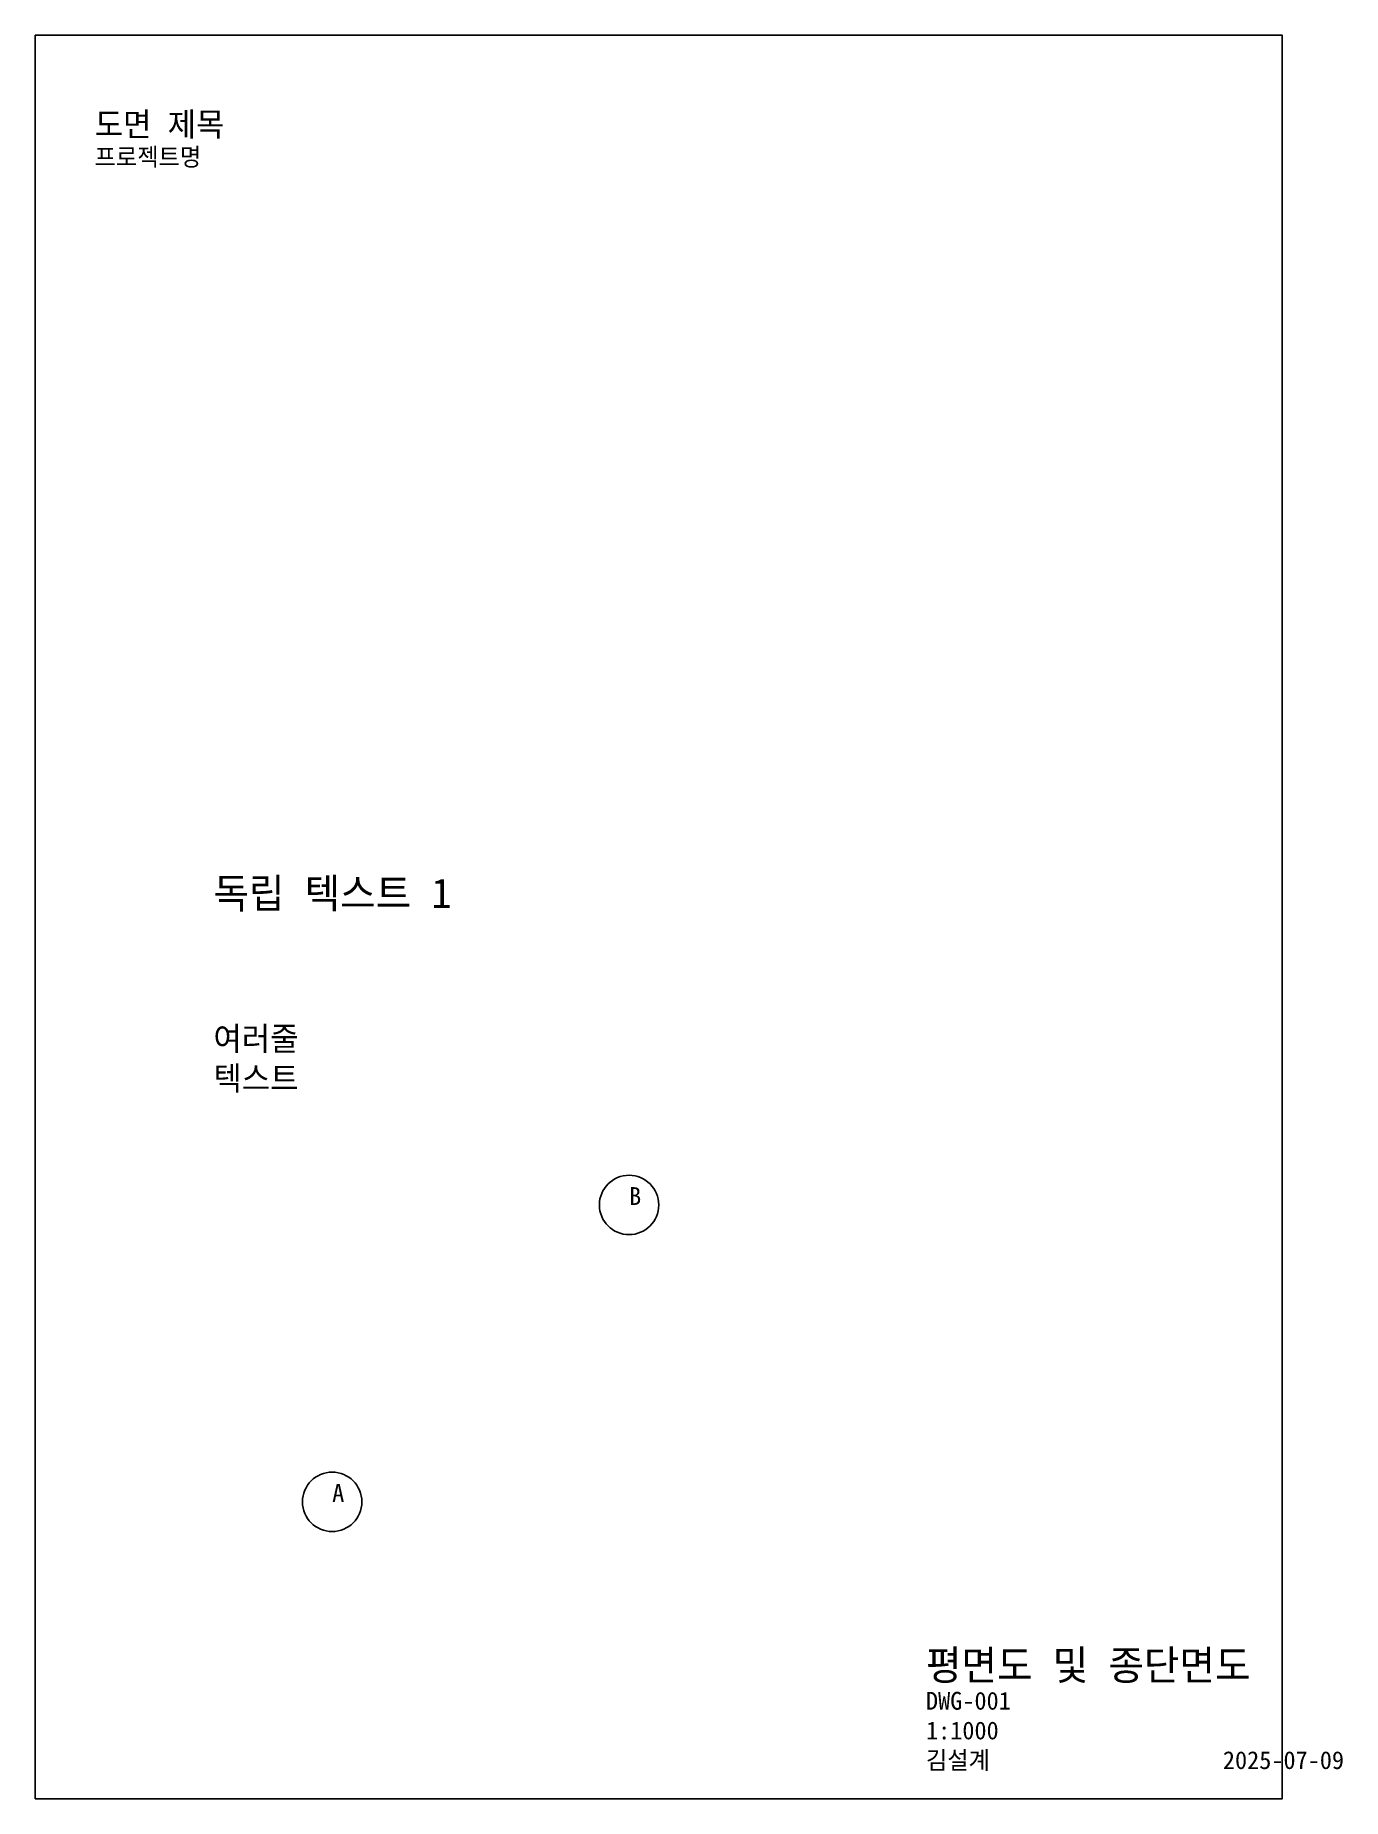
# Model space of a CAD drawing. Header units: metres. Extents: x 0 to 220, y 0 to 297.
import ezdxf

# ---------------------------------------------------------------- set-up
doc = ezdxf.new("R2010")
doc.units = ezdxf.units.M

# ---------------------------------------------------------------- blocks, each defined once
blk = doc.blocks.new('TITLE_BLOCK')
at = {"layer": 'BORDER'}
blk.add_lwpolyline([(0, 0), (210, 0), (210, 297), (0, 297), (0, 0)], dxfattribs=at)
for s, height, p in [('도면 제목', 4, (10, 280)), ('프로젝트명', 3, (10, 275))]:
    blk.add_text(s, height=height).set_placement(p)
for tag, p, height in [('DRAWING_NAME', (150, 20), 5), ('DRAWING_NUMBER', (150, 15), 3), ('SCALE', (150, 10), 3), ('DESIGNER', (150, 5), 3), ('DATE', (200, 5), 3)]:
    blk.add_attdef(tag, p, '', height=height)
blk = doc.blocks.new('DETAIL_MARK')
blk.add_circle((0, 0), 5)
blk.add_attdef('DETAIL_NO', (0, 0), '', height=3)

msp = doc.modelspace()

# ---------------------------------------------------------------- block references
for name, p, values in [('TITLE_BLOCK', (0, 0), {'DRAWING_NAME': '평면도 및 종단면도', 'DRAWING_NUMBER': 'DWG-001', 'SCALE': '1:1000', 'DESIGNER': '김설계', 'DATE': '2025-07-09'}), ('DETAIL_MARK', (100, 100), {'DETAIL_NO': 'B'}), ('DETAIL_MARK', (50, 50), {'DETAIL_NO': 'A'})]:
    msp.add_blockref(name, p).add_auto_attribs(values)

# ---------------------------------------------------------------- texts
msp.add_text('독립 텍스트 1', height=5).set_placement((30, 150))
at = {"insert": (30, 130), "char_height": 4, "attachment_point": 1}
msp.add_mtext('여러줄\\P텍스트', dxfattribs=at)

doc.saveas('drawing.dxf')
